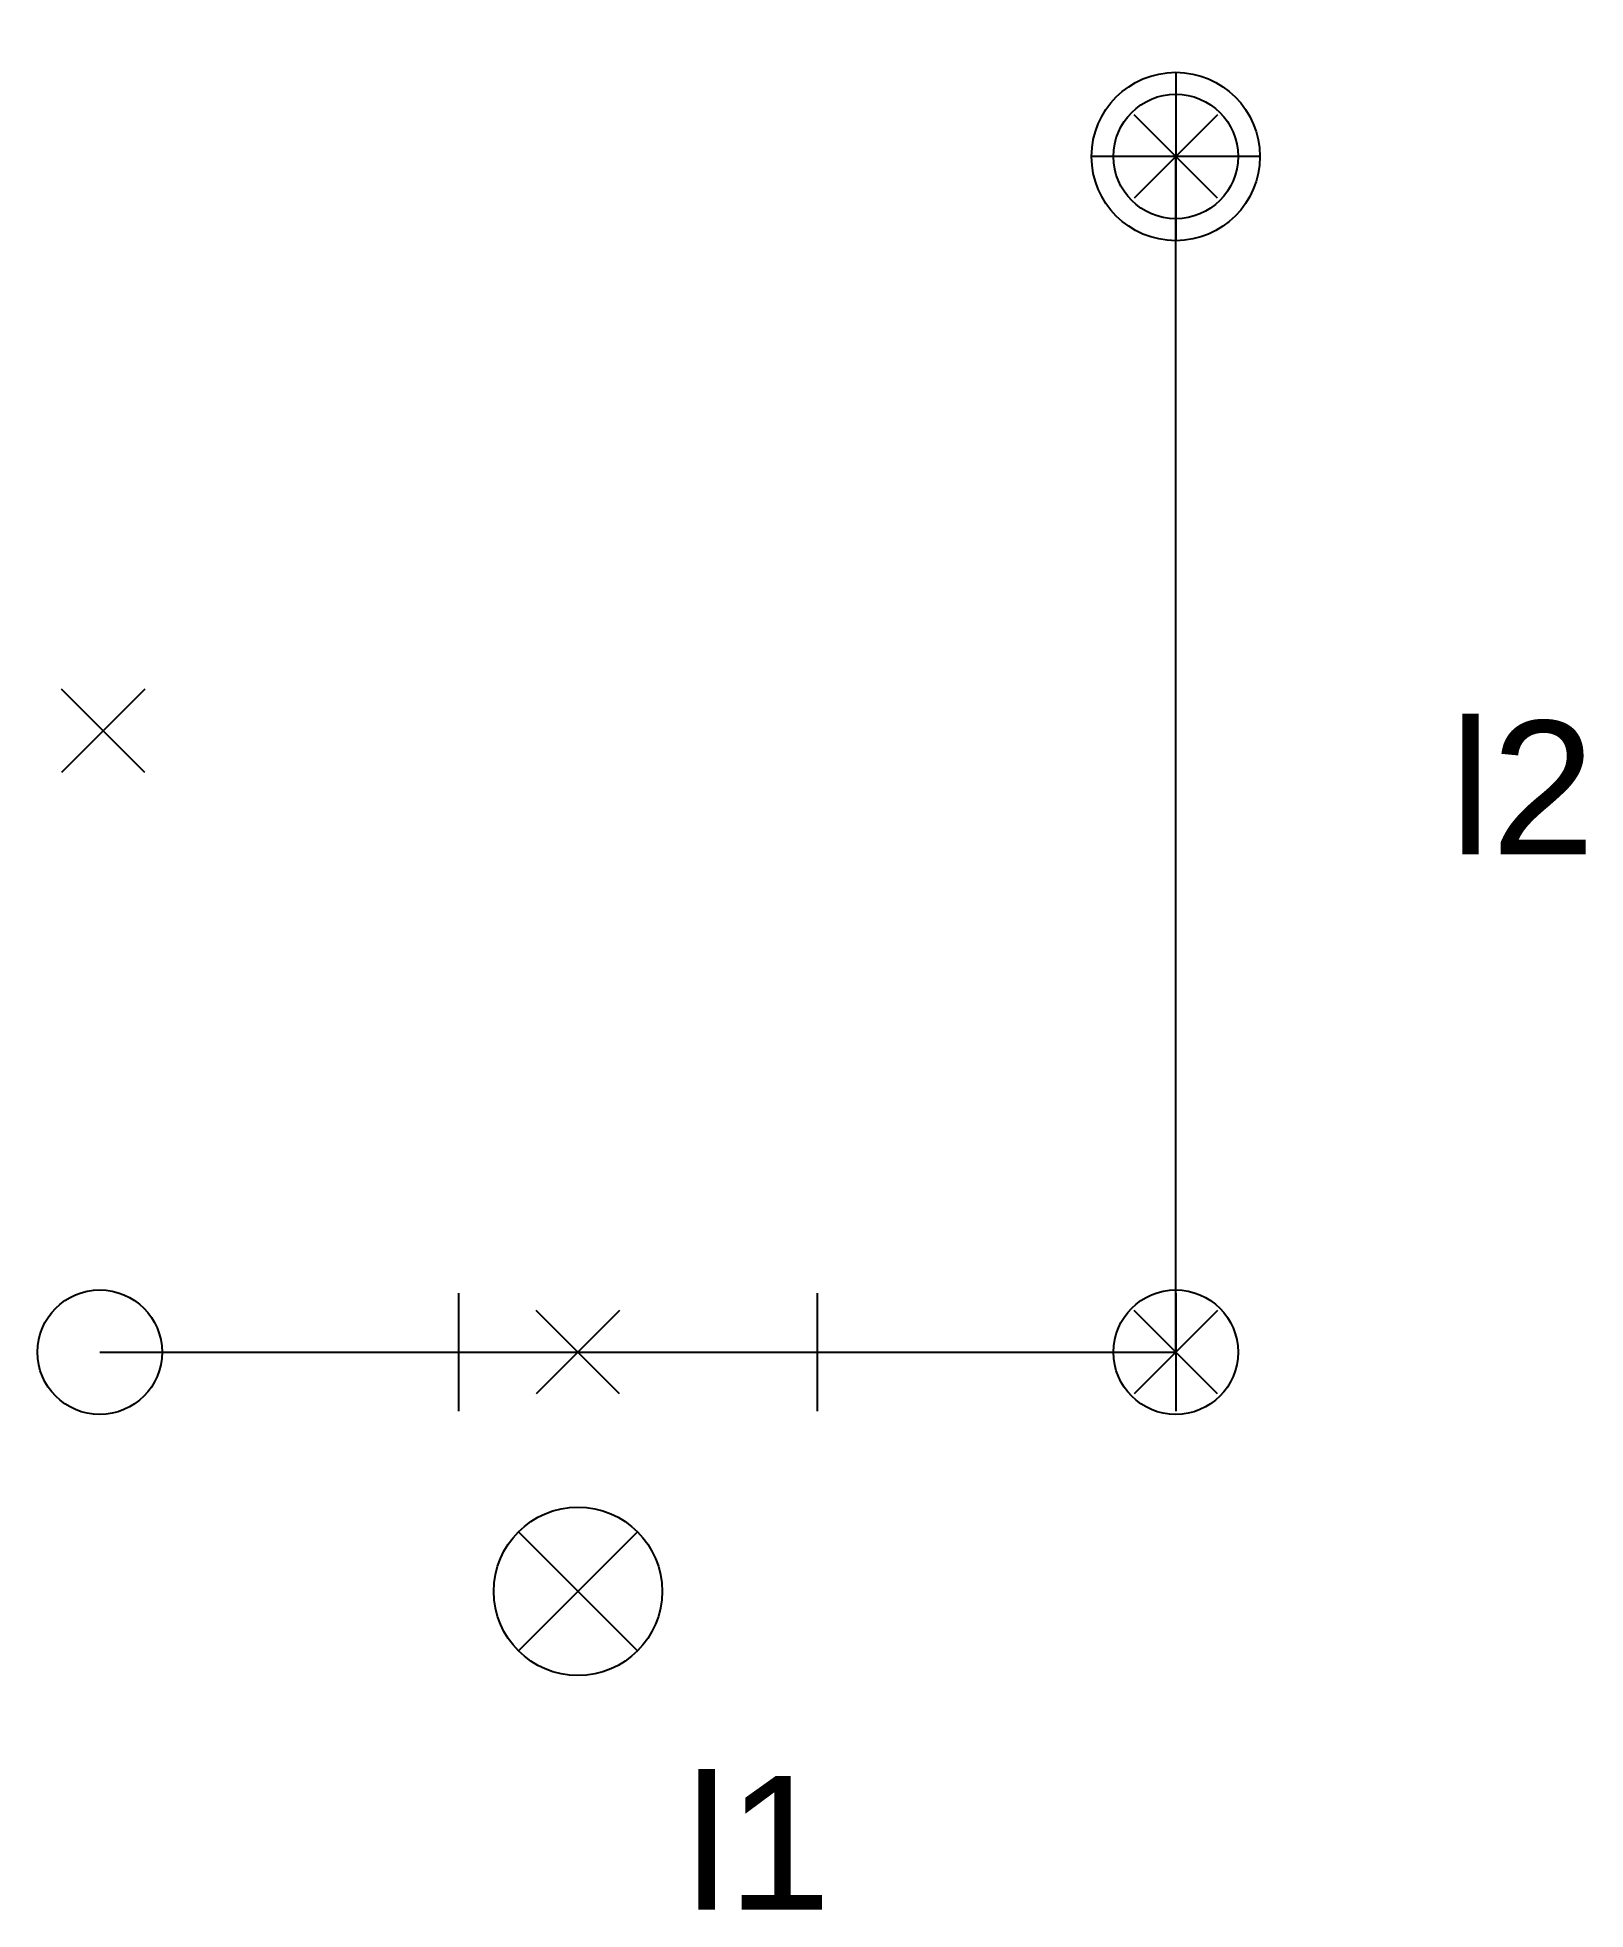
# Model space of a CAD drawing. Header units: millimetres. Extents: x -0.5 to 12.4, y -4.7 to 11.
import ezdxf

# ---------------------------------------------------------------- set-up
doc = ezdxf.new("R2010")
doc.units = ezdxf.units.MM
doc.styles.get("Standard").update_dxf_attribs({"font": 'Arial Regular.ttf'})

# ---------------------------------------------------------------- blocks, each defined once
blk = doc.blocks.new('entry_point')
for p, q in [((0.498, -0.498), (-0.498, 0.498)), ((0.498, 0.498), (-0.498, -0.498))]:
    blk.add_line(p, q)
blk.add_circle((0, 0), 0.704)
blk = doc.blocks.new('touchdown')
for p, q in [((0.498, -0.498), (-0.498, 0.498)), ((0.498, 0.498), (-0.498, -0.498))]:
    blk.add_line(p, q)

msp = doc.modelspace()

# ---------------------------------------------------------------- linework, layer by layer
for p, q in [((3, 0.493), (3, -0.493)), ((6, 0.493), (6, -0.493)), ((9, 0.493), (9, -0.493)), ((0, 0), (3, 0)), ((3, 0), (6, 0)), ((6, 0), (9, 0))]:
    msp.add_line(p, q)
msp.add_lwpolyline([(9, 0), (9, 10)])
for centre in [(9, 10), (0, 0), (9, 0)]:
    msp.add_circle(centre, 0.521)

# ---------------------------------------------------------------- block references
at = {"rotation": 45}
msp.add_blockref('entry_point', (9, 10), dxfattribs=at)
at = {"xscale": 0.7, "yscale": 0.7, "zscale": 0.7}
for p in [(9, 10), (0.029, 5.197), (4, 0), (9, 0)]:
    msp.add_blockref('touchdown', p, dxfattribs=at)
msp.add_blockref('entry_point', (4, -2))

# ---------------------------------------------------------------- texts
for s, p in [('l2', (11.293, 4.164)), ('l1', (4.903, -4.661))]:
    msp.add_text(s, height=1.1159).set_placement(p)

doc.saveas('drawing.dxf')
